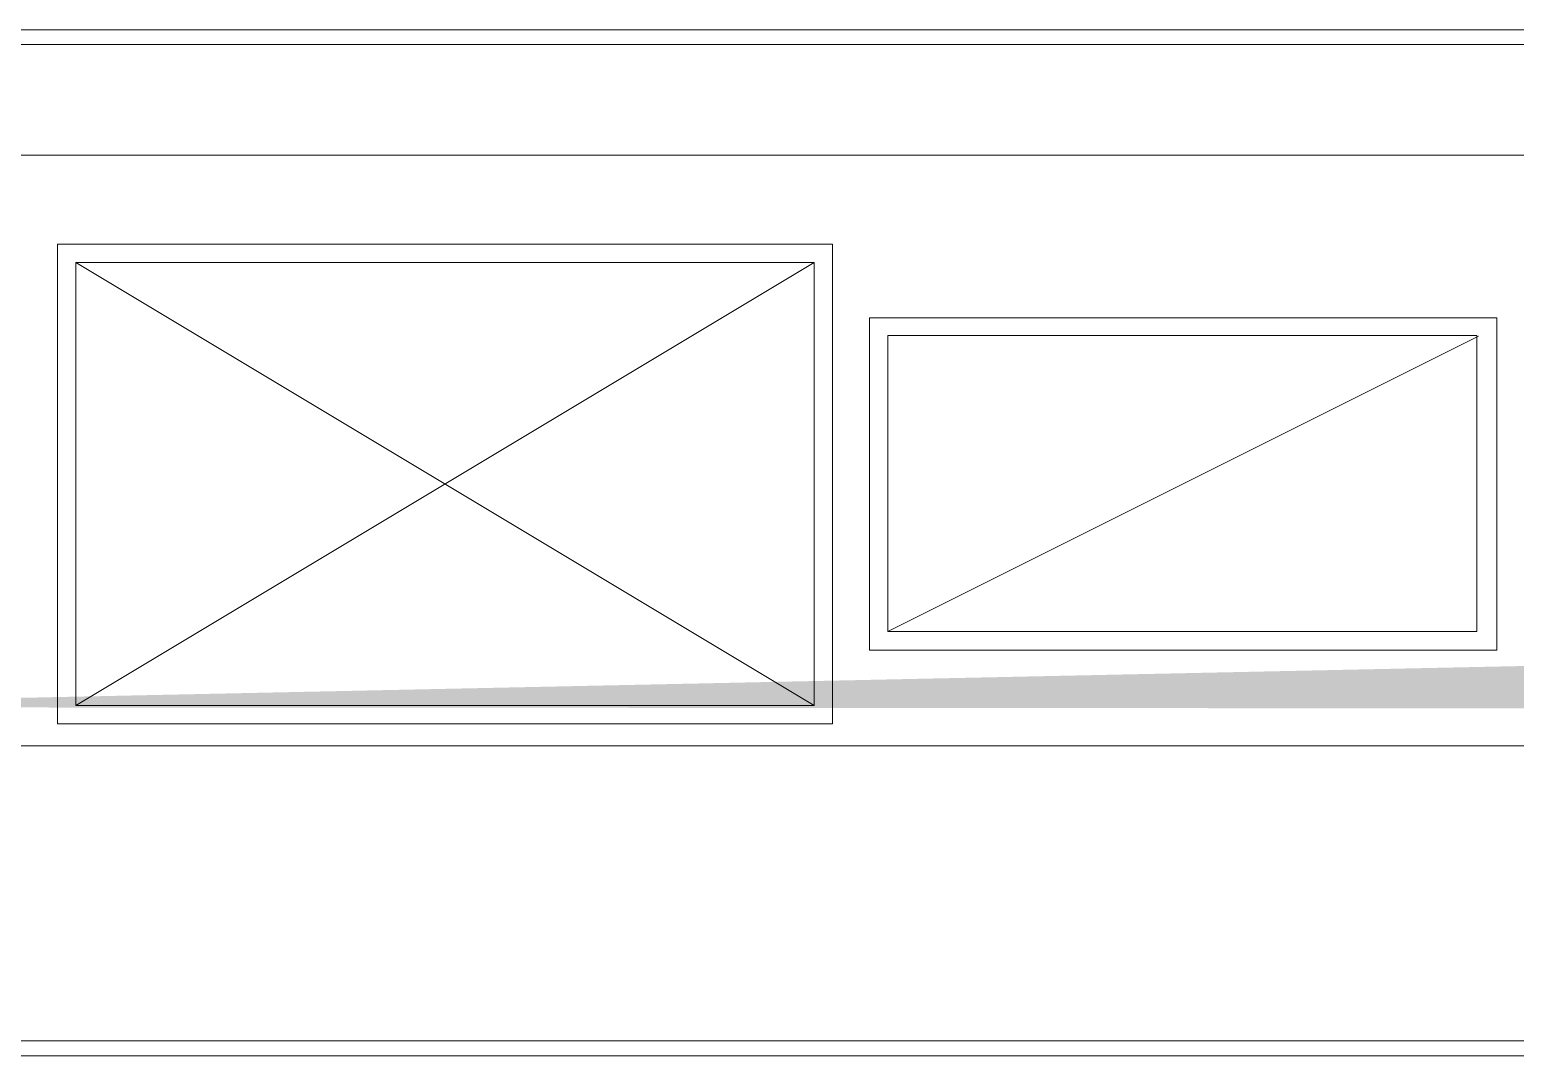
# Model space of a CAD drawing. Extents: x -2012 to 34975, y -1043 to 8321.
# Drawn here: x 3077.1 to 3278.3, y 621.1 to 759.5 of the extents above; entities that cross this region are included whole.
import ezdxf

# ---------------------------------------------------------------- set-up
doc = ezdxf.new("R2010")
doc.units = 0
doc.header["$LTSCALE"] = 25
for name, color, linetype, lineweight in [('00', 9, 'Continuous', 9), ('01', 9, 'Continuous', 9), ('06D', 9, 'Continuous', 9), ('09D', 9, 'Continuous', 9), ('14', 9, 'Continuous', 9)]:
    doc.layers.add(name, color=color, linetype=linetype, lineweight=lineweight)

msp = doc.modelspace()

# ---------------------------------------------------------------- linework, layer by layer
at = {"layer": '00'}
msp.add_lwpolyline([(2800.84, 662.5), (2800.84, 757.5), (3395.84, 757.5), (3470.84, 757.5), (3470.84, 742.5), (3400.84, 742.5), (3400.84, 662.5), (3400.84, 492.5), (3385.84, 492.5), (3385.84, 622.5), (3400.84, 622.5), (3400.84, 662.5), (3385.84, 662.5), (3385.84, 742.5), (2940.84, 742.5), (2940.84, 742.5), (2815.84, 742.5), (2815.84, 662.5), (2800.84, 662.5)], dxfattribs=at)
at = {"layer": '01'}
for points in [[(3400.84, 312.5), (2800.84, 312.5), (2800.84, 662.5), (3400.84, 662.5), (3400.84, 622.5), (2850.84, 622.5), (2850.84, 352.5), (3400.84, 352.5)], [(3400.84, 662.5), (2800.84, 662.5), (2800.84, 312.5), (3400.84, 312.5), (3400.84, 352.5), (2850.84, 352.5), (2850.84, 622.5), (3400.84, 622.5)]]:
    msp.add_lwpolyline(points, close=True, dxfattribs=at)
at = {"layer": '06D'}
for points in [[(3080.84, 665.46), (3185.84, 665.46), (3185.84, 730.46), (3080.84, 730.46)], [(3183.34, 727.96), (3083.34, 727.96), (3083.34, 667.96), (3183.34, 667.96)], [(3190.84, 720.46), (3275.84, 720.46), (3275.84, 675.46), (3190.84, 675.46)], [(3193.34, 677.96), (3273.13, 677.96), (3273.13, 718.08), (3193.34, 718.08)]]:
    msp.add_lwpolyline(points, close=True, dxfattribs=at)
for points in [[(3183.34, 727.96), (3083.34, 667.96)], [(3083.34, 727.96), (3183.34, 667.96)], [(3273.34, 717.96), (3193.34, 677.96)]]:
    msp.add_lwpolyline(points, dxfattribs=at)
at = {"layer": '09D'}
msp.add_solid([(3380.84, 725.95), (3380.84, 667.5), (3371.78, 675.25), (3015.84, 667.71)], dxfattribs=at)
at = {"layer": '14'}
msp.add_lwpolyline([(2800.84, 759.5), (2800.84, 759.5), (3472.84, 759.5), (3472.84, 740.5), (3402.84, 740.5), (3402.84, 490.5), (3383.84, 490.5), (3383.84, 620.5), (3383.84, 620.5), (3383.84, 620.5), (2852.84, 620.5), (2852.84, 354.5), (3383.84, 354.5), (3383.84, 354.5), (3383.84, 354.5), (3383.84, 384.5), (3402.84, 384.5), (3402.84, 334.5), (3472.84, 334.5), (3472.84, 316.5)], dxfattribs=at)

doc.saveas('drawing.dxf')
